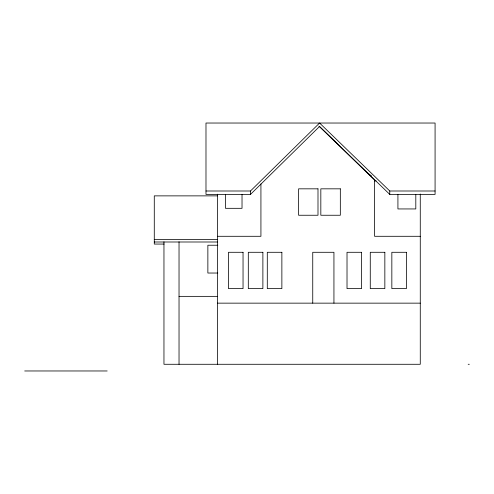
<?xml version="1.0" encoding="UTF-8"?>
<svg xmlns="http://www.w3.org/2000/svg" width="494" height="494" viewBox="0 0 494 494"><rect width="100%" height="100%" fill="white"/><g stroke="black" fill="none" stroke-linecap="round" stroke-linejoin="round"><path stroke-width="0.74" d="M205.986 190.999L250.483 190.999L319.575 123.031L389.772 190.999L435.078 190.999M250.483 194.395L319.575 126.427L389.772 194.395L435.078 194.395L435.078 123.031L205.986 123.031L205.986 194.395L250.483 194.395L250.483 190.999M374.582 180.909L376.107 180.909M217.379 195.871L154.282 195.871L154.282 244.061L164.132 244.061M217.465 236.293L260.925 236.293L260.925 183.904M420.271 236.293L374.582 236.293L374.582 179.316M154.282 239.485L217.379 239.485M154.282 241.998L217.379 241.998M217.798 245.228L207.863 245.228L207.863 273.034L217.798 273.034M179.032 296.357L217.243 296.357M217.465 303.149L420.271 303.149M468.189 364.282L469.3 364.282M24.7 370.969L107.179 370.969M366.591 172.363L371.507 175.969M318.896 126.106L374.582 180.032M420.271 194.012L420.271 364.282L163.959 364.282L163.959 241.813M415.806 194.562L415.806 208.943L397.923 208.943L397.923 194.562M389.772 190.999L389.772 194.395M333.938 303.149L333.938 252.292L312.745 252.292L312.745 303.149M242.023 194.605L242.023 208.32L225.468 208.32L225.468 194.605M217.465 194.191L217.465 364.282M179.032 241.813L179.032 364.282M317.994 188.832L298.611 188.832L298.611 215.248L317.994 215.248L317.994 188.832M340.329 188.832L320.828 188.832L320.828 215.248L340.329 215.248L340.329 188.832M243.042 252.292L228.469 252.292L228.469 288.62L243.042 288.62L243.042 252.292M262.882 252.292L248.309 252.292L248.309 288.62L262.882 288.62L262.882 252.292M281.87 252.292L267.297 252.292L267.297 288.62L281.87 288.62L281.87 252.292M361.583 252.292L347.016 252.292L347.016 288.62L361.583 288.62L361.583 252.292M384.845 252.292L370.272 252.292L370.272 288.62L384.845 288.62L384.845 252.292M406.408 252.292L391.841 252.292L391.841 288.62L406.408 288.62L406.408 252.292"/></g></svg>
